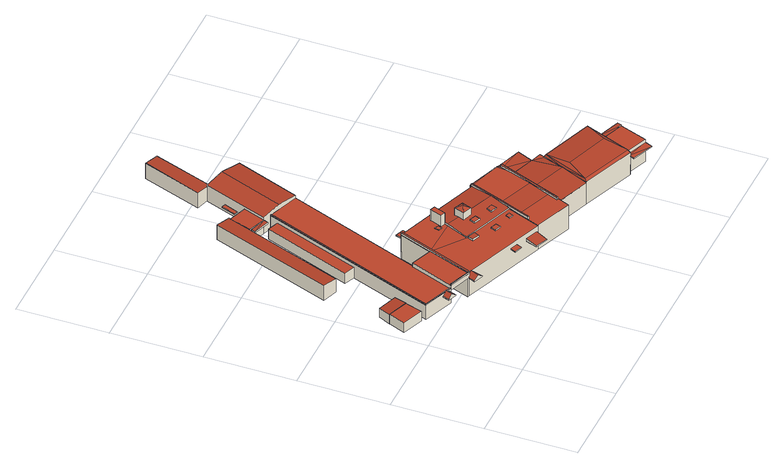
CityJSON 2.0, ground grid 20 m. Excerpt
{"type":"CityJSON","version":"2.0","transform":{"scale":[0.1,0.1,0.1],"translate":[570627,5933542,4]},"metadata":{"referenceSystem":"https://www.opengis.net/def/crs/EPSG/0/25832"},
"CityObjects":{
"building1":{"type":"Building","attributes":{"Grundfläche 2D":"19.349033","Grundhöhe NN":"5.921"},"geometry":[{"type":"Solid","lod":"3","boundaries":[[[[0,1,2,3,4]],[[5,6,2,1]],[[6,7,8,4,3,2]],[[8,9,0,4]],[[9,5,1,0]],[[7,6,5,9,8]]]],"semantics":{"surfaces":[{"type":"RoofSurface"},{"type":"WallSurface"},{"type":"GroundSurface"}],"values":[[0,1,1,1,1,2]]}}]},
"building2":{"type":"Building","attributes":{"Grundfläche 2D":"13.886884","Grundhöhe NN":"5.937"},"geometry":[{"type":"Solid","lod":"3","boundaries":[[[[10,11,12,2]],[[13,6,2,12]],[[6,5,10,2]],[[5,14,11,10]],[[14,13,12,11]],[[14,5,6,13]]]],"semantics":{"surfaces":[{"type":"RoofSurface"},{"type":"WallSurface"},{"type":"GroundSurface"}],"values":[[0,1,1,1,1,2]]}}]},
"building3":{"type":"Building","attributes":{"Grundfläche 2D":"57.723826","Grundhöhe NN":"9.069"},"children":["building3-1"],"geometry":[{"type":"Solid","lod":"3","boundaries":[[[[15,16,17,18,19,20,21,22,23,24,25]],[[26,27,28,29]],[[30,28,27,31,32,33]],[[34,31,27,26,35,36]],[[30,33,37,38]],[[29,28,30,38,39]],[[26,29,39,35]],[[21,31,34,40,22]],[[23,22,40,41]],[[24,23,41,42]],[[43,44,17,16,15,25,24,42,45]],[[32,19,18,17,44,37,33]],[[21,20,19,32,31]],[[35,39,38,37,44,43,45,42,41,40,34,36]]]],"semantics":{"surfaces":[{"type":"RoofSurface"},{"type":"WallSurface"},{"type":"GroundSurface"}],"values":[[0,0,0,1,1,1,1,1,1,1,1,1,1,2]]}}]},
"building3-1":{"type":"BuildingInstallation","parents":["building3"],"geometry":[{"type":"MultiSurface","lod":"3","boundaries":[[[46,47,48,49,50,51]],[[48,47,20,52]],[[49,48,52,15]],[[17,51,50,49,15,16]],[[18,19,46,51,17]],[[19,20,47,46]]],"semantics":{"surfaces":[{"type":"RoofSurface"},{"type":"WallSurface"}],"values":[0,1,1,1,1,1]}}]},
"building4":{"type":"Building","attributes":{"Grundfläche 2D":"671.096731","Grundhöhe NN":"5.673"},"children":["building4-1","building4-2","building4-3","building4-4"],"geometry":[{"type":"Solid","lod":"3","boundaries":[[[[53,54,55,56,57,58,59,60,61,62,63,64]],[[65,66,67,68,69,70]],[[66,65,71]],[[72,73,74,75,76,77,78]],[[79,80,81,82]],[[83,84,85,86]],[[87,86,85,88,89,90]],[[91,92,93,94]],[[84,83,95,96]],[[85,84,96,97,68,88]],[[88,68,67,89]],[[67,98,99,91,94,100,101,100,94,87,90,89]],[[94,87,94,100,101,100]],[[54,102,95,83,86,87,94,100,101,103,55]],[[80,104,105,59,58,106,107,81]],[[62,61,60,59,105,108]],[[64,63,62,108,109]],[[53,64,109,110]],[[110,102,54,53]],[[58,57,111,106]],[[112,111,57,56,55,103]],[[91,99,113,72,92]],[[92,72,78,93]],[[114,101,100,94,93,78]],[[70,69,115,116]],[[65,70,116,117]],[[71,65,117,118]],[[66,71,118,119]],[[66,119,98,67]],[[69,68,97,115]],[[74,73,120,121]],[[75,74,121,122]],[[76,75,122,123]],[[77,76,123,114,78]],[[72,113,120,73]],[[82,81,107,124]],[[79,82,124,125]],[[80,79,125,104]],[[99,98,119,118,117,116,115,97,96,95,102,110,109,108,105,104,125,124,107,106,111,112,103,101,114,123,122,121,120,113]]]],"semantics":{"surfaces":[{"type":"RoofSurface"},{"type":"WallSurface"},{"type":"GroundSurface"}],"values":[[0,0,0,0,0,0,0,0,1,1,1,1,1,1,1,1,1,1,1,1,1,1,1,1,1,1,1,1,1,1,1,1,1,1,1,1,1,1,2]]}}]},
"building4-1":{"type":"BuildingInstallation","parents":["building4"],"geometry":[{"type":"MultiSurface","lod":"3","boundaries":[[[126,127,128,129,130,131,132,133]],[[62,63,127,126]],[[63,134,128,127]],[[134,57,129,128]],[[57,58,130,129]],[[58,59,131,130]],[[59,60,132,131]],[[133,61,62,126]]],"semantics":{"surfaces":[{"type":"RoofSurface"},{"type":"WallSurface"}],"values":[0,1,1,1,1,1,1,1]}}]},
"building4-2":{"type":"BuildingInstallation","parents":["building4"],"geometry":[{"type":"MultiSurface","lod":"3","boundaries":[[[135,136,137,138,139,140]],[[135,140,141,142]],[[136,135,142,143]],[[137,136,143,144]],[[138,137,144,145]],[[139,138,145,146]],[[140,139,146,141]],[[141,146,145,144,143,142]]],"semantics":{"surfaces":[{"type":"RoofSurface"},{"type":"WallSurface"},{"type":"OuterCeilingSurface"}],"values":[0,1,1,1,1,1,1,2]}}]},
"building4-3":{"type":"BuildingInstallation","parents":["building4"],"geometry":[{"type":"MultiSurface","lod":"3","boundaries":[[[147,148,149,150,61,133]],[[151,152,148,147,132,60]],[[133,132,147]],[[153,154,151,60,61,150]],[[152,151,154,155]],[[149,148,152,155,156]],[[150,149,156,153]],[[154,153,156,155]]],"semantics":{"surfaces":[{"type":"RoofSurface"},{"type":"WallSurface"},{"type":"OuterCeilingSurface"}],"values":[0,0,1,1,1,1,1,2]}}]},
"building4-4":{"type":"BuildingInstallation","parents":["building4"],"geometry":[{"type":"MultiSurface","lod":"3","boundaries":[[[157,158,94]],[[158,159,94]],[[94,159,160,100]],[[161,157,94,100]],[[158,157,161,162]],[[159,158,162,160]],[[160,162,161,100]]],"semantics":{"surfaces":[{"type":"RoofSurface"},{"type":"WallSurface"},{"type":"OuterCeilingSurface"}],"values":[0,0,1,1,1,1,2]}}]},
"building5":{"type":"Building","attributes":{"Grundfläche 2D":"834.949237","Grundhöhe NN":"4.067"},"children":["building5-1","building5-2","building5-3","building5-4","building5-5","building5-6","building5-7","building5-8","building5-9","building5-10","building5-11","building5-12","building5-13","building5-14","building5-15","building5-16","building5-17"],"geometry":[{"type":"Solid","lod":"3","boundaries":[[[[163,164,165,166,167,168,169,170]],[[170,169,168,167,171,172,173,163]],[[174,175,176,177,178,179,180,181,182,183]],[[180,179,178,177,173,172,184,185,186,187,188]],[[189,190,187,186,185,184,191,192,193,194]],[[195,196,181]],[[182,181,196,183]],[[196,197,198,183]],[[199,174,183]],[[200,201,202,203]],[[202,204,205,206,207]],[[165,208,203,202,207,206,209,210]],[[204,202,211,212,213,214,215,216,205]],[[217,218,219,220,221]],[[218,217,222]],[[222,217,223]],[[224,222,225]],[[226,222,224]],[[218,222,226]],[[227,228,229,230]],[[231,232,233,234,235]],[[236,237,238,239,233,232,240]],[[241,238,237]],[[234,233,242,243]],[[243,244,245,234]],[[246,247,248,249]],[[250,246,249,251]],[[252,253,254,248,247]],[[254,253,242,255]],[[251,255,239,250]],[[251,254,255]],[[256,257,251,249]],[[257,256,248,254]],[[249,248,256]],[[257,254,251]],[[201,200,203,208,165,258,259,260,261,262,263]],[[211,202,201,263,264]],[[265,213,212,211,264,266]],[[214,213,265,267]],[[215,214,267,268]],[[269,270,271,272,230,229,273,274,275,276,247,246,277,278]],[[243,253,252,247,276,279,244]],[[243,242,253]],[[238,250,239]],[[269,278,277,246,250,238,280]],[[258,165,164,176,281,282,283,260,259]],[[209,206,205,171,167,166,165,210]],[[171,205,216,172]],[[164,163,173,177,176]],[[284,283,282,281,176,175,285,286]],[[215,268,287,191,184,172,173,172,216]],[[192,191,287,267,214]],[[192,214,267,288,193]],[[189,194,193,288,289,241,237]],[[189,237,236,190]],[[232,231,235,225,222,195,181,180,188,187,190,236,240]],[[290,291,292,293]],[[195,222,223,196]],[[294,293,292,295]],[[197,217,221,198]],[[296,297,298,299]],[[198,221,220,183]],[[300,296,299,301]],[[183,220,300,301,302,199]],[[197,196,223,217]],[[297,294,295,298]],[[303,174,199,302,304,305]],[[285,175,174,303,305,304,284,286]],[[226,224,306,307]],[[219,218,226,307,308]],[[220,219,308,300]],[[309,227,230,272,271,270,310,311]],[[312,228,227,309,311,310,313,314]],[[273,229,228,312,314,313,275,274]],[[238,241,289,280]],[[255,242,233,239]],[[245,244,279,315]],[[290,306,224,225,235,234,245,315,291]],[[293,294,297,296,300,308,307,306,290]],[[280,289,288,267,265,266,264,263,262,261,260,283,284,304,302,301,299,298,295,292,291,315,279,276,275,313,310,270,269],[287,268,267]]]],"semantics":{"surfaces":[{"type":"RoofSurface"},{"type":"WallSurface"},{"type":"GroundSurface"}],"values":[[0,0,0,0,0,0,0,0,0,0,0,0,0,0,0,0,0,0,0,0,0,0,0,0,0,0,0,0,0,0,0,0,0,0,0,1,1,1,1,1,1,1,1,1,1,1,1,1,1,1,1,1,1,1,1,1,1,1,1,1,1,1,1,1,1,1,1,1,1,1,1,1,1,1,1,1,1,1,2,2]]}}]},
"building5-1":{"type":"BuildingInstallation","parents":["building5"],"geometry":[{"type":"MultiSurface","lod":"3","boundaries":[[[316,317,318,319]],[[319,318,320,321]],[[316,319,321,322]],[[317,316,322,323]],[[318,317,323,320]]],"semantics":{"surfaces":[{"type":"RoofSurface"},{"type":"WallSurface"}],"values":[0,1,1,1,1]}}]},
"building5-2":{"type":"BuildingInstallation","parents":["building5"],"geometry":[{"type":"MultiSurface","lod":"3","boundaries":[[[324,325,326,327]],[[327,326,328,329]],[[324,327,329,330]],[[325,324,330,331]],[[326,325,331,328]]],"semantics":{"surfaces":[{"type":"RoofSurface"},{"type":"WallSurface"}],"values":[0,1,1,1,1]}}]},
"building5-3":{"type":"BuildingInstallation","parents":["building5"],"geometry":[{"type":"MultiSurface","lod":"3","boundaries":[[[332,333,334]],[[334,333,335]],[[336,333,332]],[[335,333,336]],[[332,334,337,168,338]],[[336,332,338,339]],[[170,340,335,336,339]],[[334,335,340,337]]],"semantics":{"surfaces":[{"type":"RoofSurface"},{"type":"WallSurface"}],"values":[0,0,0,0,1,1,1,1]}}]},
"building5-4":{"type":"BuildingInstallation","parents":["building5"],"geometry":[{"type":"MultiSurface","lod":"3","boundaries":[[[341,342,343,344,345,346,347,348,349,350]],[[182,351,352,179,345,344,343,342,353]],[[347,346,345,179,354,186]],[[347,186,355,348]],[[355,190,349,348]],[[350,349,190,187,188,180,181,195]],[[195,196,353,342,341,350]]],"semantics":{"surfaces":[{"type":"RoofSurface"},{"type":"WallSurface"}],"values":[0,1,1,1,1,1,1]}}]},
"building5-5":{"type":"BuildingInstallation","parents":["building5"],"geometry":[{"type":"MultiSurface","lod":"3","boundaries":[[[356,357,358,359,360,361,362,363]],[[184,191,361,360,175,176,177,173,172]],[[191,364,362,361]],[[363,362,364,185]],[[185,178,356,363]],[[365,366,358,357,356,178]],[[366,174,175,360,359,358]]],"semantics":{"surfaces":[{"type":"RoofSurface"},{"type":"WallSurface"}],"values":[0,1,1,1,1,1,1]}}]},
"building5-6":{"type":"BuildingInstallation","parents":["building5"],"geometry":[{"type":"MultiSurface","lod":"3","boundaries":[[[367,368,369,370]],[[370,369,371,372]],[[367,370,372,373]],[[368,367,373,374]],[[369,368,374,371]]],"semantics":{"surfaces":[{"type":"RoofSurface"},{"type":"WallSurface"}],"values":[0,1,1,1,1]}}]},
"building5-7":{"type":"BuildingInstallation","parents":["building5"],"geometry":[{"type":"MultiSurface","lod":"3","boundaries":[[[375,376,377,378]],[[378,377,379,380]],[[375,378,380,381]],[[381,382,376,375]],[[382,379,377,376]]],"semantics":{"surfaces":[{"type":"RoofSurface"},{"type":"WallSurface"}],"values":[0,1,1,1,1]}}]},
"building5-8":{"type":"BuildingInstallation","parents":["building5"],"geometry":[{"type":"MultiSurface","lod":"3","boundaries":[[[383,384,385,386,387]],[[385,384,209,210,166]],[[388,386,385,166,210]],[[389,383,387,386,388,390]],[[209,384,383,389]]],"semantics":{"surfaces":[{"type":"RoofSurface"},{"type":"WallSurface"}],"values":[0,1,1,1,1]}}]},
"building5-9":{"type":"BuildingInstallation","parents":["building5"],"geometry":[{"type":"MultiSurface","lod":"3","boundaries":[[[391,392,393,394]],[[395,396,394,393]],[[391,394,396,397]],[[397,398,392,391]],[[393,392,398,395]]],"semantics":{"surfaces":[{"type":"RoofSurface"},{"type":"WallSurface"}],"values":[0,1,1,1,1]}}]},
"building5-10":{"type":"BuildingInstallation","parents":["building5"],"geometry":[{"type":"MultiSurface","lod":"3","boundaries":[[[399,400,401,402,403,404]],[[201,202,211,401,400]],[[211,212,213,403,402,401]],[[207,203,404,403,213,204]],[[201,400,399,404,203,200]]],"semantics":{"surfaces":[{"type":"RoofSurface"},{"type":"WallSurface"}],"values":[0,1,1,1,1]}}]},
"building5-11":{"type":"BuildingInstallation","parents":["building5"],"geometry":[{"type":"MultiSurface","lod":"3","boundaries":[[[405,406,407,408]],[[409,410,408,407]],[[411,412,406,405]],[[412,409,407,406]],[[410,411,405,408]]],"semantics":{"surfaces":[{"type":"RoofSurface"},{"type":"WallSurface"}],"values":[0,1,1,1,1]}}]},
"building5-12":{"type":"BuildingInstallation","parents":["building5"],"geometry":[{"type":"MultiSurface","lod":"3","boundaries":[[[413,414,415,416,417,418]],[[419,414,413,418,420]],[[415,414,419,421]],[[416,415,421,422]],[[418,417,416,422,423,420]],[[421,419,420,423,422]]],"semantics":{"surfaces":[{"type":"RoofSurface"},{"type":"WallSurface"},{"type":"OuterCeilingSurface"}],"values":[0,1,1,1,1,2]}}]},
"building5-13":{"type":"BuildingInstallation","parents":["building5"],"geometry":[{"type":"MultiSurface","lod":"3","boundaries":[[[424,258,281,285,303,425,426]],[[426,413,418,424]],[[281,258,424,418,259,282]],[[281,282,286,285]],[[285,286,305,303]],[[303,305,427,425]],[[426,425,427,413]],[[418,413,427,305,286,282,259]]],"semantics":{"surfaces":[{"type":"RoofSurface"},{"type":"WallSurface"},{"type":"OuterCeilingSurface"}],"values":[0,1,1,1,1,1,1,2]}}]},
"building5-14":{"type":"BuildingInstallation","parents":["building5"],"geometry":[{"type":"MultiSurface","lod":"3","boundaries":[[[428,429,430,431]],[[432,433,431,430]],[[433,434,428,431]],[[434,435,429,428]],[[435,432,430,429]],[[435,434,433,432]]],"semantics":{"surfaces":[{"type":"RoofSurface"},{"type":"WallSurface"},{"type":"OuterCeilingSurface"}],"values":[0,1,1,1,1,2]}}]},
"building5-15":{"type":"BuildingInstallation","parents":["building5"],"geometry":[{"type":"MultiSurface","lod":"3","boundaries":[[[436,437,438,439]],[[440,441,439,438]],[[441,442,436,439]],[[442,443,437,436]],[[443,440,438,437]],[[443,442,441,440]]],"semantics":{"surfaces":[{"type":"RoofSurface"},{"type":"WallSurface"},{"type":"OuterCeilingSurface"}],"values":[0,1,1,1,1,2]}}]},
"building5-16":{"type":"BuildingInstallation","parents":["building5"],"geometry":[{"type":"MultiSurface","lod":"3","boundaries":[[[444,445,273]],[[446,447,445,444]],[[444,273,312]],[[448,274,273,445]],[[274,314,312,273]],[[314,449,444,312]],[[449,450,446,444]],[[450,451,447,446]],[[451,448,445,447]],[[451,450,449,314,274,448]]],"semantics":{"surfaces":[{"type":"RoofSurface"},{"type":"WallSurface"},{"type":"OuterCeilingSurface"}],"values":[0,0,0,1,1,1,1,1,1,2]}}]},
"building5-17":{"type":"BuildingInstallation","parents":["building5"],"geometry":[{"type":"MultiSurface","lod":"3","boundaries":[[[309,277,452]],[[452,277,453,454]],[[277,309,272]],[[309,452,455,311]],[[309,311,271,272]],[[277,272,271,278]],[[277,278,456,453]],[[454,453,456,457]],[[452,454,457,455]],[[311,455,457,456,278,271]]],"semantics":{"surfaces":[{"type":"RoofSurface"},{"type":"WallSurface"},{"type":"OuterCeilingSurface"}],"values":[0,0,0,1,1,1,1,1,1,2]}}]}
},
"vertices":[
[48,235,43],[60,273,43],[16,290,43],[16,289,43],[1,253,43],[60,273,19],[16,290,19],[16,289,19],[1,253,19],[48,235,19],
[60,273,44],[71,301,41],[28,317,41],[28,317,19],[71,301,19],
[124,204,62],[124,203,62],[124,202,62],[171,185,62],[174,184,62],[174,185,62],[175,186,62],[173,187,62],[208,282,62],[161,300,62],[125,205,62],[192,180,53],[182,184,62],[176,165,62],[186,161,53],[165,169,53],[175,186,55],[174,184,55],[171,185,53],[175,186,51],[192,180,51],[182,184,51],[171,185,51],[165,169,51],[186,161,51],[173,187,51],[208,282,51],[161,300,51],[124,203,51],[124,202,51],[125,205,51],
[174,184,65],[174,185,65],[155,193,65],[124,204,65],[124,203,65],[124,202,65],[155,193,62],
[162,299,53],[274,596,53],[228,613,53],[208,620,53],[207,621,53],[205,621,53],[58,229,53],[107,210,53],[116,206,53],[124,203,53],[125,205,53],[161,300,53],[263,910,55],[214,780,55],[241,771,52],[249,768,51],[295,900,51],[263,911,55],[260,911,55],[167,691,50],[169,695,50],[135,707,55],[38,439,55],[71,427,50],[146,633,50],[150,643,50],[102,420,43],[126,411,43],[199,604,43],[175,613,43],[275,596,58],[328,738,58],[281,756,66],[228,613,66],[188,628,58],[249,768,59],[241,771,58],[206,677,58],[206,677,51],[167,691,51],[150,643,51],[188,628,51],[275,596,17],[328,738,17],[249,768,17],[241,771,17],[206,677,17],[188,628,47],[188,628,17],[274,596,17],[228,613,17],[126,411,17],[58,229,17],[205,621,17],[199,604,17],[124,203,17],[161,300,17],[162,299,17],[207,621,17],[208,620,17],[167,691,17],[150,643,17],[295,900,17],[263,911,17],[263,910,17],[260,911,17],[214,780,17],[169,695,17],[135,707,17],[38,439,17],[71,427,17],[175,613,17],[102,420,17],
[124,203,55],[125,205,55],[60,230,55],[207,621,55],[205,621,55],[58,229,55],[109,209,55],[113,207,55],[60,230,53],
[224,726,34],[215,729,34],[210,714,34],[210,713,34],[204,698,34],[212,695,34],[212,695,32],[224,726,32],[215,729,32],[210,714,32],[210,713,32],[204,698,32],
[111,208,57],[105,193,57],[115,189,49],[121,204,49],[102,212,49],[96,196,49],[121,204,47],[102,212,47],[96,196,47],[115,189,47],
[153,641,49],[149,632,49],[185,618,50],[185,618,47],[153,641,47],[149,632,47],
[410,234,68],[428,282,63],[312,325,63],[308,313,64],[294,278,68],[323,267,68],[334,263,68],[344,259,68],[276,232,63],[392,188,63],[395,194,64],[430,283,62],[428,284,62],[428,282,62],[400,209,65],[403,208,65],[479,180,65],[483,178,65],[501,227,63],[502,240,62],[504,260,62],[383,164,62],[386,163,62],[462,133,62],[465,132,62],[479,170,64],[457,109,62],[456,110,62],[374,140,62],[364,115,62],[447,84,62],[457,108,62],[511,252,62],[508,253,62],[510,257,62],[505,260,62],[431,287,62],[237,354,61],[236,355,61],[208,282,61],[240,353,61],[212,280,61],[276,232,61],[294,278,63],[213,282,61],[255,347,62],[298,287,63],[308,313,63],[173,187,61],[175,186,61],[177,186,61],[364,115,61],[383,164,61],[392,188,61],[510,257,56],[512,262,56],[506,265,56],[504,260,56],[505,260,56],[511,252,56],[508,253,56],[558,207,54],[501,227,54],[571,241,56],[701,23,57],[723,83,57],[677,100,57],[654,41,57],[483,178,59],[479,170,59],[556,141,59],[558,207,55],[501,227,55],[456,110,55],[457,109,55],[533,80,55],[546,115,57],[465,132,56],[457,108,55],[564,161,57],[575,188,55],[577,188,55],[581,199,55],[652,35,57],[694,144,57],[690,142,63],[651,40,63],[533,80,57],[536,83,63],[577,188,57],[575,188,57],[576,184,63],[556,141,57],[661,95,67],[566,129,67],[312,325,54],[312,325,52],[312,325,1],[240,353,1],[237,354,1],[236,355,1],[173,187,1],[177,186,1],[175,186,1],[364,115,1],[383,164,1],[652,35,1],[654,41,1],[654,41,48],[654,41,50],[677,100,50],[677,100,47],[677,100,1],[694,144,1],[652,35,50],[652,35,48],[577,188,1],[533,80,1],[428,282,54],[428,282,52],[428,282,1],[428,284,1],[428,284,54],[428,284,52],[374,140,1],[447,84,1],[457,108,1],[501,227,52],[501,227,1],[511,252,1],[511,252,53],[508,253,53],[508,253,1],[505,260,54],[510,257,54],[510,257,1],[505,260,1],[504,260,54],[504,260,1],[431,287,1],[430,283,54],[430,283,1],[430,283,52],[558,207,52],[571,241,54],[506,265,54],[701,23,50],[701,23,1],[701,23,48],[723,83,50],[723,83,1],[723,83,47],[581,199,1],
[379,210,68],[383,222,68],[369,226,68],[365,215,68],[369,226,66],[365,215,64],[379,210,65],[383,222,66],
[334,227,68],[338,238,68],[324,244,68],[320,233,68],[324,244,66],[320,233,64],[334,227,64],[338,238,66],
[319,256,84],[334,263,90],[327,278,84],[348,270,84],[340,248,84],[327,278,67],[319,256,66],[340,248,67],[348,270,67],
[508,253,67],[507,253,67],[498,229,67],[498,228,67],[479,180,67],[476,172,67],[462,133,67],[453,111,67],[456,110,67],[511,252,67],[498,229,63],[498,228,63],[507,253,62],[476,172,64],[453,111,62],
[403,208,68],[431,282,68],[431,283,68],[430,283,68],[428,284,68],[374,140,68],[377,139,68],[386,163,68],[377,139,62],[431,282,62],[431,283,62],
[332,182,63],[336,193,63],[322,198,63],[318,187,63],[322,198,61],[318,187,61],[332,182,61],[336,193,61],
[374,172,63],[378,182,63],[369,185,63],[365,176,63],[369,185,61],[365,176,61],[374,172,61],[378,182,61],
[288,291,91],[298,287,91],[308,313,91],[298,317,91],[290,295,91],[298,317,63],[288,291,63],[290,295,63],
[288,210,65],[293,222,65],[276,228,66],[272,216,66],[276,228,61],[272,216,61],[288,210,61],[293,222,61],
[237,354,65],[236,355,65],[173,187,65],[175,186,65],[177,186,65],[240,353,65],
[277,300,64],[274,290,64],[283,287,64],[286,296,64],[283,287,63],[286,296,63],[277,300,63],[274,290,63],
[256,350,52],[261,361,52],[242,368,52],[237,354,52],[240,353,52],[255,347,52],[261,361,50],[255,347,50],[242,368,50],[237,354,50],[240,353,50],
[255,347,54],[430,285,54],[256,350,54],[430,285,52],
[322,101,45],[350,90,45],[360,117,50],[332,128,50],[360,117,43],[332,128,43],[322,101,43],[350,90,43],
[284,130,51],[301,124,51],[306,137,51],[289,144,51],[306,137,49],[289,144,49],[284,130,49],[301,124,49],
[725,90,50],[684,117,49],[734,87,50],[738,97,49],[684,117,47],[725,90,47],[734,87,47],[738,97,47],
[694,6,50],[651,36,50],[646,25,50],[694,6,48],[651,36,48],[646,25,48]
]}
